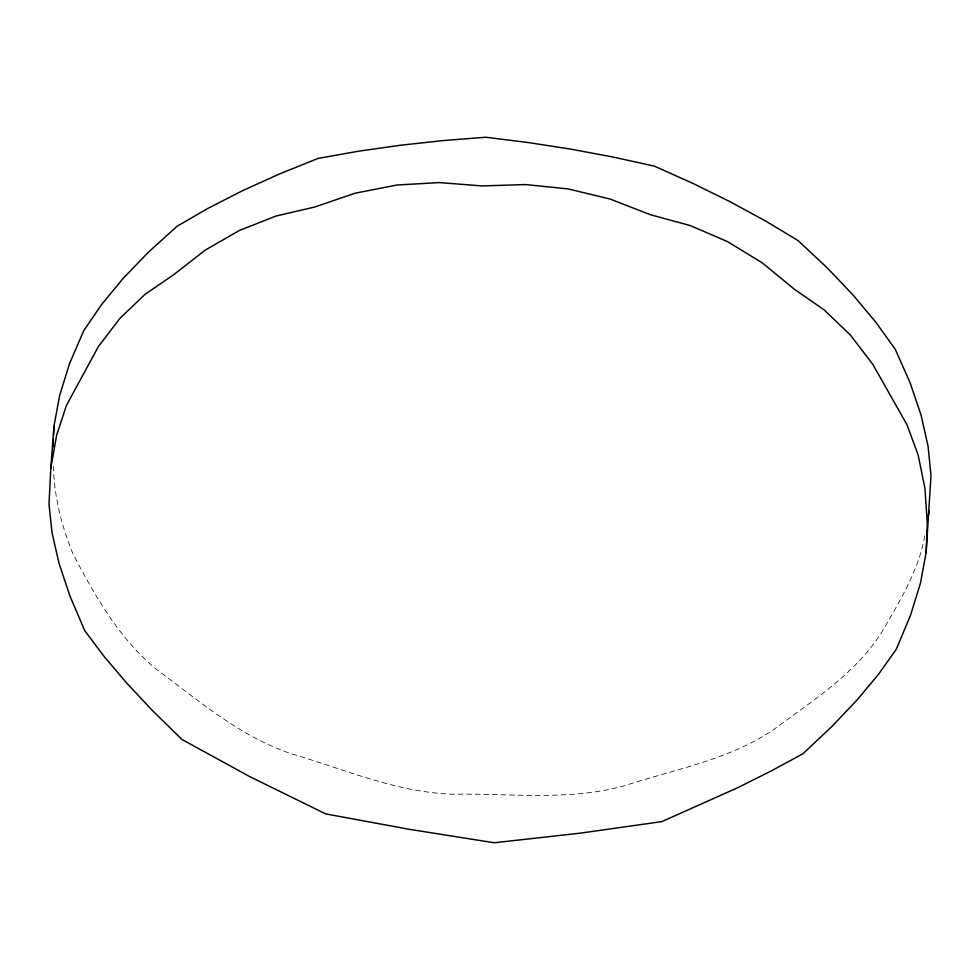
<?xml version="1.0" encoding="UTF-8"?>
<svg xmlns="http://www.w3.org/2000/svg" width="980" height="980" viewBox="0 0 980 980"><rect width="100%" height="100%" fill="white"/><g stroke="black" fill="none" stroke-linecap="round" stroke-linejoin="round"><path stroke-width="0.73" stroke-dasharray="4.9 3.68" d="M924.777 535.913C918.53 571.034 899.37 601.757 881.78 632.173C855.442 673.762 813.449 699.928 774.886 728.716C729.904 759.721 675.771 768.969 624.885 785.642C569.086 801.162 511.487 793.212 454.585 794.278C397.01 792.783 344.286 769.214 289.921 753.302C239.059 735.821 198.475 700.394 155.967 668.96C118.96 638.201 95.072 596.122 73.12 554.092C61.507 526.211 54.157 496.517 53.422 466.235"/><path stroke-width="1.47" d="M926.112 552.683L927.337 524.435L924.924 488.199L918.113 454.904L906.99 424.769L872.886 364.438L850.358 335.013L824.143 309.888L794.413 289.259L762.33 262.897L727.515 241.619L690.202 225.547L650.622 214.792L610.075 199.038L568.29 188.944L525.537 184.559L482.099 185.931L439.31 182.586L396.937 185.012L355.238 193.183L314.494 207.074L276.029 216.029L239.524 230.41L205.212 250.108L173.338 274.988L145.089 294.294L120.026 318.243L98.319 346.651L66.419 405.463L56.644 435.12L50.813 468.122L49 504.259L52.014 532.606L59.008 563.267L69.948 596.036L84.758 630.704L104.039 656.367L126.775 683.158L152.794 710.904L181.925 739.435L249.618 776.552L325.715 813.902L408.844 829.227L494.238 842.763L580.197 833.159L661.843 821.62L737.609 787.761L771.713 770.697L803 753.706L831.848 726.511L857.096 699.928L878.619 674.154L896.235 649.348L910.506 615.342L920.49 583.051L926.112 552.683L931 475.741L928.072 446.268L921.09 415.202L910.126 382.788L895.242 349.296L876.047 322.506L853.323 295.311L827.267 267.92L798.075 240.566L765.503 220.966L730.492 201.917L693.313 183.579L654.285 166.098L613.26 157.094L571.279 149.242L528.661 142.602L485.762 137.237L442.507 140.63L399.926 145.31L358.362 151.239L318.157 158.38L279.214 174.073L242.525 190.708L208.348 208.164L177 226.294L148.274 252.326L123.027 278.528L101.467 304.719L83.766 330.652L69.592 363.482L59.645 395.406L53.974 426.19L50.813 468.122M53.055 446.757L53.386 439.408M53.582 434.998L53.974 426.19M928.477 515.149L929.261 510.69"/></g></svg>
